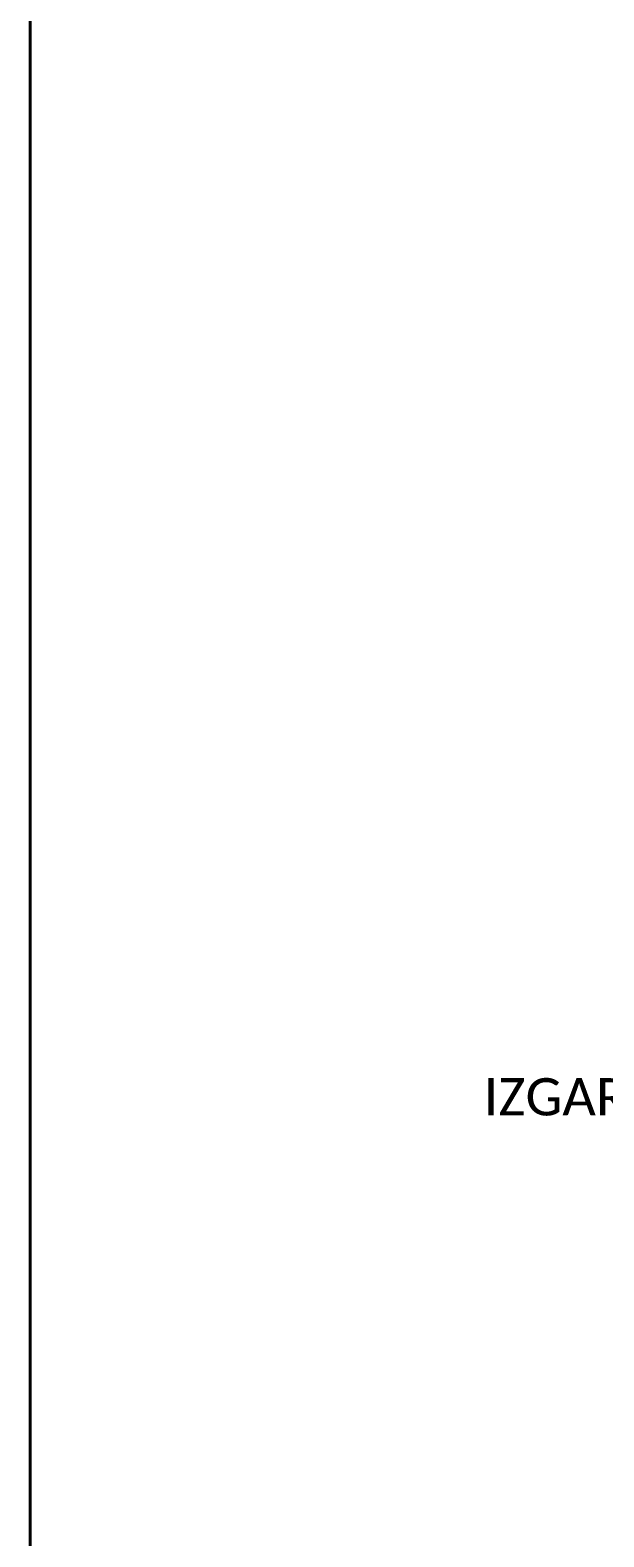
# Model space of a CAD drawing. Header units: centimetres. Extents: x 405464 to 563355, y 50011 to 66875.
# Drawn here: x 554620 to 554989, y 51601 to 52570 of the extents above; entities that cross this region are included whole.
import ezdxf

# ---------------------------------------------------------------- set-up
doc = ezdxf.new("R2010")
doc.units = ezdxf.units.CM
doc.layers.add('0-KRCN-SHT-DETAY-YAZI', color=71, linetype='Continuous', lineweight=35)
doc.layers.add('0-KRCN-SHT-DETAY-ÇERÇEVE', color=71, linetype='Continuous', lineweight=40)
doc.styles.add('KATMAN YAZI STİLİ', font='calibri.ttf')

# ---------------------------------------------------------------- blocks, each defined once
blk = doc.blocks.new('G$C4C2874E9')
at = {"layer": '0-KRCN-SHT-DETAY-ÇERÇEVE'}
blk.add_lwpolyline([(768.182, 0), (768.182, -1101.818), (0, -1101.818), (0, 0)], close=True, dxfattribs=at)
at = {"layer": '0-KRCN-SHT-DETAY-YAZI', "style": 'KATMAN YAZI STİLİ'}
blk.add_text('IZGARA MESNEDİ', height=12, dxfattribs=at).set_placement((145.76, -718.655, 108.464))
blk = doc.blocks.new('*U218')
at = {"layer": '0-KRCN-SHT-DETAY-ÇERÇEVE', "xscale": 2, "yscale": 2, "zscale": 2}
blk.add_blockref('G$C4C2874E9', (0, 0), dxfattribs=at)

msp = doc.modelspace()

# ---------------------------------------------------------------- block references
at = {"layer": '0-KRCN-SHT-DETAY-ÇERÇEVE'}
msp.add_blockref('*U218', (554619.96, 53309.44), dxfattribs=at)

doc.saveas('drawing.dxf')
